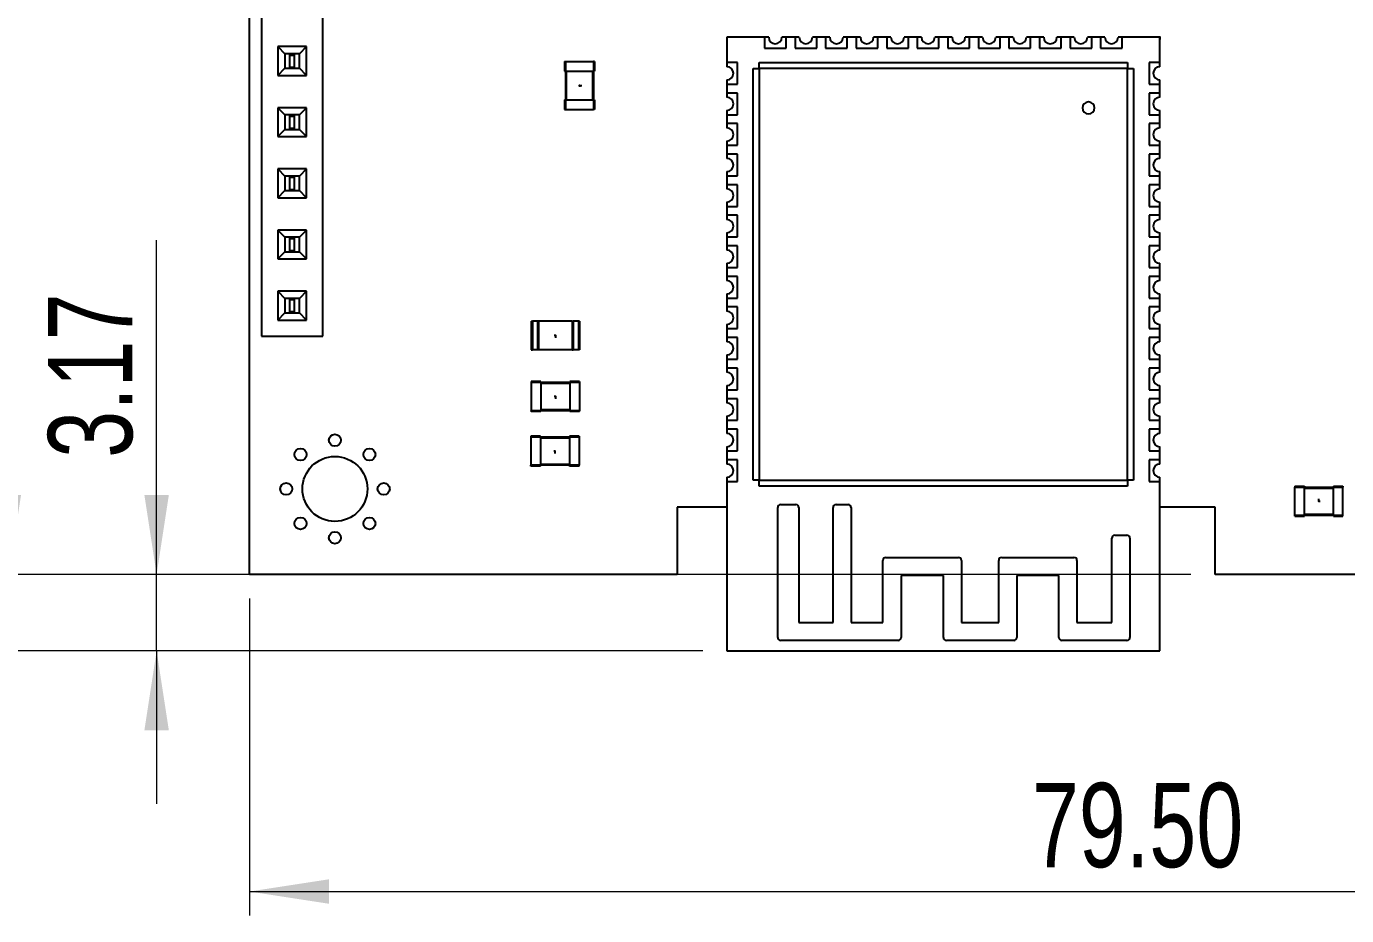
# Model space of a CAD drawing. Header units: millimetres. Extents: x 2 to 294, y 2 to 208.
# Drawn here: x 32.4 to 87.3, y 79.1 to 116 of the extents above; entities that cross this region are included whole.
import ezdxf

# ---------------------------------------------------------------- set-up
doc = ezdxf.new("R2010")
doc.units = ezdxf.units.MM
doc.header["$PDSIZE"] = -1
doc.styles.add('SLDTEXTSTYLE0', font='TXT', dxfattribs={"width": 0.75})
doc.dimstyles.new('SLDDIMSTYLE0', dxfattribs={"dimtxt": 3.5, "dimasz": 3.302, "dimexe": 0, "dimexo": 0.0625, "dimgap": 0.875, "dimtad": 1, "dimrnd": 1e-09, "dimzin": 4, "dimdsep": 46, "dimtxsty": 'SLDTEXTSTYLE0', "dimsah": 1, "dimcen": 0.09, "dimadec": 0, "dimazin": 1, "dimtfac": 1, "dimtofl": 0, "dimtmove": 0, "dimatfit": 3, "dimfxl": 0, "dimfrac": 2, "dimtolj": 1, "dimtzin": 12, "dimarcsym": 0})
doc.dimstyles.new('SLDDIMSTYLE1', dxfattribs={"dimtxt": 3.5, "dimasz": 3.302, "dimexe": 0, "dimexo": 0.0625, "dimgap": 0.875, "dimtad": 1, "dimrnd": 1e-09, "dimzin": 12, "dimdsep": 46, "dimtxsty": 'SLDTEXTSTYLE0', "dimsah": 1, "dimcen": 0.09, "dimadec": 0, "dimazin": 3, "dimtfac": 1, "dimtmove": 0, "dimatfit": 0, "dimfxl": 0, "dimfrac": 2, "dimtolj": 1, "dimtzin": 12, "dimarcsym": 0})
doc.dimstyles.new('SLDDIMSTYLE3', dxfattribs={"dimtxt": 3.5, "dimasz": 3.302, "dimexe": 0, "dimexo": 0.0625, "dimgap": 0.875, "dimtad": 1, "dimrnd": 1e-09, "dimzin": 12, "dimdsep": 46, "dimtxsty": 'SLDTEXTSTYLE0', "dimsah": 1, "dimcen": 0.09, "dimadec": 0, "dimazin": 3, "dimtfac": 1, "dimtofl": 0, "dimtmove": 0, "dimatfit": 3, "dimfxl": 0, "dimfrac": 2, "dimtolj": 1, "dimtzin": 12, "dimarcsym": 0})

# ---------------------------------------------------------------- blocks, each defined once
blk = doc.blocks.new('_D')
at = {"color": 7, "linetype": 'Continuous', "lineweight": 0}
for p, q in [((40.665, 172.728), (30.665, 172.728)), ((31.665, 172.728), (31.665, 93.226)), ((80.797, 93.226), (30.665, 93.226))]:
    blk.add_line(p, q, dxfattribs=at)
at = {"color": 7, "linetype": 'Continuous', "lineweight": 18}
for points in [[(31.665, 172.728), (31.157, 169.426), (32.173, 169.426)], [(31.665, 93.226), (32.173, 96.528), (31.157, 96.528)]]:
    blk.add_solid(points, dxfattribs=at)
at = {"color": 7, "linetype": 'Continuous', "lineweight": 18, "insert": (27.153, 127.533), "char_height": 3.5, "attachment_point": 1, "rotation": 90, "style": 'SLDTEXTSTYLE0'}
blk.add_mtext('79.50', dxfattribs=at)
blk = doc.blocks.new('_D_1')
at = {"color": 7, "linetype": 'Continuous', "lineweight": 0}
for p, q in [((41.665, 92.226), (41.665, 79.054)), ((121.167, 92.226), (121.167, 79.054)), ((41.665, 80.054), (121.167, 80.054))]:
    blk.add_line(p, q, dxfattribs=at)
at = {"color": 7, "linetype": 'Continuous', "lineweight": 18}
for points in [[(41.665, 80.054), (44.967, 79.546), (44.967, 80.562)], [(121.167, 80.054), (117.865, 80.562), (117.865, 79.546)]]:
    blk.add_solid(points, dxfattribs=at)
at = {"color": 7, "linetype": 'Continuous', "lineweight": 18, "insert": (74.185, 84.566), "char_height": 3.5, "attachment_point": 1, "style": 'SLDTEXTSTYLE0'}
blk.add_mtext('79.50', dxfattribs=at)
blk = doc.blocks.new('_D_2')
at = {"color": 7, "linetype": 'Continuous', "lineweight": 0}
for p, q in [((37.809, 93.226), (37.809, 107.127)), ((40.665, 93.226), (36.809, 93.226)), ((37.809, 90.054), (37.809, 93.226)), ((60.507, 90.054), (36.809, 90.054)), ((37.809, 90.054), (37.809, 83.704))]:
    blk.add_line(p, q, dxfattribs=at)
at = {"color": 7, "linetype": 'Continuous', "lineweight": 18}
for points in [[(37.809, 93.226), (38.317, 96.528), (37.301, 96.528)], [(37.809, 90.054), (37.301, 86.752), (38.317, 86.752)]]:
    blk.add_solid(points, dxfattribs=at)
at = {"color": 7, "linetype": 'Continuous', "lineweight": 18, "insert": (33.297, 98.076), "char_height": 3.5, "attachment_point": 1, "rotation": 90, "style": 'SLDTEXTSTYLE0'}
blk.add_mtext('3.17', dxfattribs=at)
blk = doc.blocks.new('_D_4')
at = {"color": 7, "linetype": 'Continuous', "lineweight": 0}
for p, q in [((40.665, 172.728), (24.665, 172.728)), ((25.665, 90.054), (25.665, 172.728)), ((60.507, 90.054), (24.665, 90.054))]:
    blk.add_line(p, q, dxfattribs=at)
at = {"color": 7, "linetype": 'Continuous', "lineweight": 18}
for points in [[(25.665, 172.728), (25.157, 169.426), (26.173, 169.426)], [(25.665, 90.054), (26.173, 93.356), (25.157, 93.356)]]:
    blk.add_solid(points, dxfattribs=at)
at = {"color": 7, "linetype": 'Continuous', "lineweight": 18, "insert": (21.153, 127.533), "char_height": 3.5, "attachment_point": 1, "rotation": 90, "style": 'SLDTEXTSTYLE0'}
blk.add_mtext('82.67', dxfattribs=at)

msp = doc.modelspace()

# ---------------------------------------------------------------- linework, layer by layer
at = {"color": 7, "linetype": 'Continuous', "lineweight": 25}
for p, q in [((41.665, 93.226), (41.665, 172.728)), ((42.173, 118.372), (42.173, 103.132)), ((44.713, 103.132), (44.713, 118.372)), ((61.507, 115.554), (61.507, 114.504)), ((63.072, 115.554), (61.507, 115.554)), ((63.072, 115.554), (63.072, 115.104)), ((63.247, 115.554), (63.072, 115.554)), ((63.972, 115.554), (63.797, 115.554)), ((63.972, 115.104), (63.972, 115.554)), ((64.342, 115.554), (63.972, 115.554)), ((64.342, 115.554), (64.342, 115.104)), ((64.517, 115.554), (64.342, 115.554)), ((65.242, 115.554), (65.067, 115.554)), ((65.242, 115.104), (65.242, 115.554)), ((65.612, 115.554), (65.242, 115.554)), ((65.612, 115.554), (65.612, 115.104)), ((65.787, 115.554), (65.612, 115.554)), ((66.512, 115.554), (66.337, 115.554)), ((66.512, 115.104), (66.512, 115.554)), ((66.882, 115.554), (66.512, 115.554)), ((66.882, 115.554), (66.882, 115.104)), ((67.057, 115.554), (66.882, 115.554)), ((67.782, 115.554), (67.607, 115.554)), ((67.782, 115.104), (67.782, 115.554)), ((68.152, 115.554), (67.782, 115.554)), ((68.152, 115.554), (68.152, 115.104)), ((68.327, 115.554), (68.152, 115.554)), ((69.052, 115.554), (68.877, 115.554)), ((69.052, 115.104), (69.052, 115.554)), ((69.422, 115.554), (69.052, 115.554)), ((69.422, 115.554), (69.422, 115.104)), ((69.597, 115.554), (69.422, 115.554)), ((70.322, 115.554), (70.147, 115.554)), ((70.322, 115.104), (70.322, 115.554)), ((70.692, 115.554), (70.322, 115.554)), ((70.692, 115.554), (70.692, 115.104)), ((70.867, 115.554), (70.692, 115.554)), ((71.592, 115.554), (71.417, 115.554)), ((71.592, 115.104), (71.592, 115.554)), ((71.962, 115.554), (71.592, 115.554)), ((72.137, 115.554), (71.962, 115.554)), ((71.962, 115.554), (71.962, 115.104)), ((72.862, 115.554), (72.687, 115.554)), ((72.862, 115.104), (72.862, 115.554)), ((73.232, 115.554), (72.862, 115.554)), ((73.407, 115.554), (73.232, 115.554)), ((73.232, 115.554), (73.232, 115.104)), ((74.132, 115.554), (73.957, 115.554)), ((74.132, 115.104), (74.132, 115.554)), ((74.502, 115.554), (74.132, 115.554)), ((74.677, 115.554), (74.502, 115.554)), ((74.502, 115.554), (74.502, 115.104)), ((75.402, 115.554), (75.227, 115.554)), ((75.402, 115.104), (75.402, 115.554)), ((75.772, 115.554), (75.402, 115.554)), ((75.947, 115.554), (75.772, 115.554)), ((75.772, 115.554), (75.772, 115.104)), ((76.672, 115.554), (76.497, 115.554)), ((76.672, 115.104), (76.672, 115.554)), ((77.042, 115.554), (76.672, 115.554)), ((77.042, 115.554), (77.042, 115.104)), ((77.217, 115.554), (77.042, 115.554)), ((77.942, 115.554), (77.767, 115.554)), ((77.942, 115.104), (77.942, 115.554)), ((79.507, 115.554), (77.942, 115.554)), ((79.507, 114.504), (79.507, 115.554)), ((44.043, 115.162), (42.843, 115.162)), ((42.843, 115.162), (42.843, 113.962)), ((42.843, 115.162), (43.142, 114.863)), ((43.142, 114.863), (43.142, 114.261)), ((43.744, 114.863), (43.142, 114.863)), ((43.743, 114.862), (43.143, 114.862)), ((43.143, 114.862), (43.143, 114.262)), ((43.343, 114.812), (43.343, 114.862)), ((43.343, 114.812), (43.543, 114.812)), ((43.343, 114.312), (43.343, 114.812)), ((43.543, 114.812), (43.543, 114.862)), ((43.543, 114.312), (43.543, 114.812)), ((43.743, 114.262), (43.743, 114.862)), ((44.043, 115.162), (43.744, 114.863)), ((43.744, 114.261), (43.744, 114.863)), ((44.043, 113.962), (44.043, 115.162)), ((63.072, 115.104), (63.972, 115.104)), ((64.342, 115.104), (65.242, 115.104)), ((65.612, 115.104), (66.512, 115.104)), ((66.882, 115.104), (67.782, 115.104)), ((68.152, 115.104), (69.052, 115.104)), ((69.422, 115.104), (70.322, 115.104)), ((70.692, 115.104), (71.592, 115.104)), ((71.962, 115.104), (72.862, 115.104)), ((73.232, 115.104), (74.132, 115.104)), ((74.502, 115.104), (75.402, 115.104)), ((75.772, 115.104), (76.672, 115.104)), ((77.042, 115.104), (77.942, 115.104)), ((42.843, 113.962), (43.142, 114.261)), ((43.142, 114.261), (43.744, 114.261)), ((43.143, 114.262), (43.743, 114.262)), ((43.343, 114.262), (43.343, 114.312)), ((43.343, 114.312), (43.543, 114.312)), ((43.543, 114.262), (43.543, 114.312)), ((44.043, 113.962), (43.744, 114.261)), ((54.756, 114.546), (54.756, 114.146)), ((54.756, 114.546), (54.796, 114.546)), ((54.756, 114.146), (54.796, 114.146)), ((54.796, 114.546), (54.796, 114.146)), ((54.796, 114.546), (55.966, 114.546)), ((54.796, 114.146), (55.966, 114.146)), ((54.796, 114.146), (54.796, 112.946)), ((54.836, 114.146), (54.836, 112.946)), ((55.926, 114.146), (55.926, 112.946)), ((55.966, 114.546), (55.966, 114.146)), ((56.006, 114.546), (55.966, 114.546)), ((56.006, 114.146), (55.966, 114.146)), ((55.966, 114.146), (55.966, 112.946)), ((56.006, 114.546), (56.006, 114.146)), ((61.507, 114.504), (61.507, 114.329)), ((61.957, 114.504), (61.507, 114.504)), ((61.957, 113.604), (61.957, 114.504)), ((62.607, 97.154), (62.607, 114.254)), ((62.607, 114.254), (62.857, 114.254)), ((62.857, 114.254), (62.857, 114.504)), ((62.857, 114.504), (78.157, 114.504)), ((62.857, 114.254), (62.857, 97.154)), ((78.157, 114.254), (62.857, 114.254)), ((78.157, 114.504), (78.157, 114.254)), ((78.157, 97.154), (78.157, 114.254)), ((78.157, 114.254), (78.407, 114.254)), ((78.407, 114.254), (78.407, 97.154)), ((79.057, 114.504), (79.057, 113.604)), ((79.507, 114.504), (79.057, 114.504)), ((79.507, 114.329), (79.507, 114.504)), ((42.843, 113.962), (44.043, 113.962)), ((61.507, 113.779), (61.507, 113.604)), ((61.507, 113.604), (61.957, 113.604)), ((61.507, 113.604), (61.507, 113.234)), ((79.057, 113.604), (79.507, 113.604)), ((79.507, 113.604), (79.507, 113.779)), ((79.507, 113.234), (79.507, 113.604)), ((61.957, 113.234), (61.507, 113.234)), ((61.507, 113.234), (61.507, 113.059)), ((61.957, 112.334), (61.957, 113.234)), ((79.057, 113.234), (79.057, 112.334)), ((79.507, 113.234), (79.057, 113.234)), ((79.507, 113.059), (79.507, 113.234)), ((42.843, 112.622), (42.843, 111.422)), ((44.043, 112.622), (42.843, 112.622)), ((42.843, 112.622), (43.142, 112.323)), ((44.043, 112.622), (43.744, 112.323)), ((44.043, 111.422), (44.043, 112.622)), ((54.756, 112.946), (54.756, 112.546)), ((54.756, 112.946), (54.796, 112.946)), ((54.756, 112.546), (54.796, 112.546)), ((54.796, 112.946), (54.796, 112.546)), ((54.796, 112.946), (55.966, 112.946)), ((54.796, 112.546), (55.966, 112.546)), ((55.966, 112.946), (55.966, 112.546)), ((56.006, 112.946), (55.966, 112.946)), ((56.006, 112.546), (55.966, 112.546)), ((56.006, 112.946), (56.006, 112.546)), ((61.507, 112.509), (61.507, 112.334)), ((79.507, 112.334), (79.507, 112.509)), ((43.744, 112.323), (43.142, 112.323)), ((43.142, 112.323), (43.142, 111.721)), ((43.143, 112.322), (43.143, 111.722)), ((43.743, 112.322), (43.143, 112.322)), ((43.343, 112.272), (43.343, 112.322)), ((43.343, 112.272), (43.543, 112.272)), ((43.343, 111.772), (43.343, 112.272)), ((43.543, 112.272), (43.543, 112.322)), ((43.543, 111.772), (43.543, 112.272)), ((43.743, 111.722), (43.743, 112.322)), ((43.744, 111.721), (43.744, 112.323)), ((61.507, 112.334), (61.957, 112.334)), ((61.507, 112.334), (61.507, 111.964)), ((61.507, 111.964), (61.507, 111.789)), ((61.957, 111.964), (61.507, 111.964)), ((61.957, 111.064), (61.957, 111.964)), ((79.057, 112.334), (79.507, 112.334)), ((79.057, 111.964), (79.057, 111.064)), ((79.507, 111.964), (79.057, 111.964)), ((79.507, 111.964), (79.507, 112.334)), ((79.507, 111.789), (79.507, 111.964)), ((42.843, 111.422), (43.142, 111.721)), ((42.843, 111.422), (44.043, 111.422)), ((43.142, 111.721), (43.744, 111.721)), ((43.143, 111.722), (43.743, 111.722)), ((43.343, 111.722), (43.343, 111.772)), ((43.343, 111.772), (43.543, 111.772)), ((43.543, 111.722), (43.543, 111.772)), ((44.043, 111.422), (43.744, 111.721)), ((61.507, 111.239), (61.507, 111.064)), ((61.507, 111.064), (61.957, 111.064)), ((61.507, 111.064), (61.507, 110.694)), ((79.057, 111.064), (79.507, 111.064)), ((79.507, 111.064), (79.507, 111.239)), ((79.507, 110.694), (79.507, 111.064)), ((61.957, 110.694), (61.507, 110.694)), ((61.507, 110.694), (61.507, 110.519)), ((61.957, 109.794), (61.957, 110.694)), ((79.057, 110.694), (79.057, 109.794)), ((79.507, 110.694), (79.057, 110.694)), ((79.507, 110.519), (79.507, 110.694)), ((44.043, 110.082), (42.843, 110.082)), ((42.843, 110.082), (42.843, 108.882)), ((42.843, 110.082), (43.142, 109.783)), ((43.142, 109.783), (43.142, 109.181)), ((43.744, 109.783), (43.142, 109.783)), ((43.743, 109.782), (43.143, 109.782)), ((43.143, 109.782), (43.143, 109.182)), ((43.343, 109.732), (43.343, 109.782)), ((43.543, 109.732), (43.543, 109.782)), ((43.743, 109.182), (43.743, 109.782)), ((44.043, 110.082), (43.744, 109.783)), ((43.744, 109.181), (43.744, 109.783)), ((44.043, 108.882), (44.043, 110.082)), ((61.507, 109.969), (61.507, 109.794)), ((61.507, 109.794), (61.957, 109.794)), ((61.507, 109.794), (61.507, 109.424)), ((79.057, 109.794), (79.507, 109.794)), ((79.507, 109.794), (79.507, 109.969)), ((79.507, 109.424), (79.507, 109.794)), ((43.343, 109.732), (43.543, 109.732)), ((43.343, 109.232), (43.343, 109.732)), ((43.343, 109.182), (43.343, 109.232)), ((43.343, 109.232), (43.543, 109.232)), ((43.543, 109.232), (43.543, 109.732)), ((43.543, 109.182), (43.543, 109.232)), ((61.957, 109.424), (61.507, 109.424)), ((61.507, 109.424), (61.507, 109.249)), ((61.957, 108.524), (61.957, 109.424)), ((79.057, 109.424), (79.057, 108.524)), ((79.507, 109.424), (79.057, 109.424)), ((79.507, 109.249), (79.507, 109.424)), ((42.843, 108.882), (43.142, 109.181)), ((42.843, 108.882), (44.043, 108.882)), ((43.142, 109.181), (43.744, 109.181)), ((43.143, 109.182), (43.743, 109.182)), ((44.043, 108.882), (43.744, 109.181)), ((61.507, 108.699), (61.507, 108.524)), ((79.507, 108.524), (79.507, 108.699)), ((61.507, 108.524), (61.957, 108.524)), ((61.507, 108.524), (61.507, 108.154)), ((61.507, 108.154), (61.507, 107.979)), ((61.957, 108.154), (61.507, 108.154)), ((61.957, 107.254), (61.957, 108.154)), ((79.057, 108.524), (79.507, 108.524)), ((79.057, 108.154), (79.057, 107.254)), ((79.507, 108.154), (79.057, 108.154)), ((79.507, 108.154), (79.507, 108.524)), ((79.507, 107.979), (79.507, 108.154)), ((42.843, 107.542), (42.843, 106.342)), ((44.043, 107.542), (42.843, 107.542)), ((42.843, 107.542), (43.142, 107.243)), ((44.043, 107.542), (43.744, 107.243)), ((44.043, 106.342), (44.043, 107.542)), ((43.142, 107.243), (43.142, 106.641)), ((43.744, 107.243), (43.142, 107.243)), ((43.743, 107.242), (43.143, 107.242)), ((43.143, 107.242), (43.143, 106.642)), ((43.343, 107.192), (43.343, 107.242)), ((43.343, 107.192), (43.543, 107.192)), ((43.343, 106.692), (43.343, 107.192)), ((43.543, 107.192), (43.543, 107.242)), ((43.543, 106.692), (43.543, 107.192)), ((43.743, 106.642), (43.743, 107.242)), ((43.744, 106.641), (43.744, 107.243)), ((61.507, 107.429), (61.507, 107.254)), ((61.507, 107.254), (61.957, 107.254)), ((61.507, 107.254), (61.507, 106.884)), ((79.057, 107.254), (79.507, 107.254)), ((79.507, 107.254), (79.507, 107.429)), ((79.507, 106.884), (79.507, 107.254)), ((42.843, 106.342), (43.142, 106.641)), ((43.142, 106.641), (43.744, 106.641)), ((43.143, 106.642), (43.743, 106.642)), ((43.343, 106.642), (43.343, 106.692)), ((43.343, 106.692), (43.543, 106.692)), ((43.543, 106.642), (43.543, 106.692)), ((44.043, 106.342), (43.744, 106.641)), ((61.507, 106.884), (61.507, 106.709)), ((61.957, 106.884), (61.507, 106.884)), ((61.957, 105.984), (61.957, 106.884)), ((79.057, 106.884), (79.057, 105.984)), ((79.507, 106.884), (79.057, 106.884)), ((79.507, 106.709), (79.507, 106.884)), ((42.843, 106.342), (44.043, 106.342)), ((61.507, 106.159), (61.507, 105.984)), ((61.507, 105.984), (61.957, 105.984)), ((61.507, 105.984), (61.507, 105.614)), ((79.057, 105.984), (79.507, 105.984)), ((79.507, 105.984), (79.507, 106.159)), ((79.507, 105.614), (79.507, 105.984)), ((61.957, 105.614), (61.507, 105.614)), ((61.507, 105.614), (61.507, 105.439)), ((61.957, 104.714), (61.957, 105.614)), ((79.057, 105.614), (79.057, 104.714)), ((79.507, 105.614), (79.057, 105.614)), ((79.507, 105.439), (79.507, 105.614)), ((42.843, 105.002), (42.843, 103.802)), ((44.043, 105.002), (42.843, 105.002)), ((42.843, 105.002), (43.142, 104.703)), ((44.043, 105.002), (43.744, 104.703)), ((44.043, 103.802), (44.043, 105.002)), ((61.507, 104.889), (61.507, 104.714)), ((79.507, 104.714), (79.507, 104.889)), ((43.744, 104.703), (43.142, 104.703)), ((43.142, 104.703), (43.142, 104.101)), ((43.743, 104.702), (43.143, 104.702)), ((43.143, 104.702), (43.143, 104.102)), ((43.343, 104.652), (43.343, 104.702)), ((43.343, 104.652), (43.543, 104.652)), ((43.343, 104.152), (43.343, 104.652)), ((43.543, 104.652), (43.543, 104.702)), ((43.543, 104.152), (43.543, 104.652)), ((43.743, 104.102), (43.743, 104.702)), ((43.744, 104.101), (43.744, 104.703)), ((61.507, 104.714), (61.957, 104.714)), ((61.507, 104.714), (61.507, 104.344)), ((61.507, 104.344), (61.507, 104.169)), ((61.957, 104.344), (61.507, 104.344)), ((61.957, 103.444), (61.957, 104.344)), ((79.057, 104.714), (79.507, 104.714)), ((79.507, 104.344), (79.057, 104.344)), ((79.057, 104.344), (79.057, 103.444)), ((79.507, 104.344), (79.507, 104.714)), ((79.507, 104.169), (79.507, 104.344)), ((42.843, 103.802), (43.142, 104.101)), ((42.843, 103.802), (44.043, 103.802)), ((43.142, 104.101), (43.744, 104.101)), ((43.143, 104.102), (43.743, 104.102)), ((43.343, 104.102), (43.343, 104.152)), ((43.343, 104.152), (43.543, 104.152)), ((43.543, 104.102), (43.543, 104.152)), ((44.043, 103.802), (43.744, 104.101)), ((53.381, 103.759), (53.381, 102.559)), ((53.381, 103.759), (53.426, 103.759)), ((53.426, 103.759), (53.426, 102.559)), ((53.636, 103.759), (53.426, 103.759)), ((53.636, 103.759), (53.636, 102.559)), ((53.681, 103.759), (53.636, 103.759)), ((55.081, 103.759), (53.681, 103.759)), ((53.681, 103.759), (53.681, 102.559)), ((55.081, 103.759), (55.081, 102.559)), ((55.081, 103.759), (55.126, 103.759)), ((55.126, 103.759), (55.126, 102.559)), ((55.336, 103.759), (55.126, 103.759)), ((55.336, 103.759), (55.336, 102.559)), ((55.381, 103.759), (55.336, 103.759)), ((55.381, 103.759), (55.381, 102.559)), ((61.507, 103.619), (61.507, 103.444)), ((61.507, 103.444), (61.957, 103.444)), ((61.507, 103.444), (61.507, 103.074)), ((79.057, 103.444), (79.507, 103.444)), ((79.507, 103.444), (79.507, 103.619)), ((79.507, 103.074), (79.507, 103.444)), ((42.173, 103.132), (44.713, 103.132)), ((61.957, 103.074), (61.507, 103.074)), ((61.507, 103.074), (61.507, 102.899)), ((61.957, 102.174), (61.957, 103.074)), ((79.057, 103.074), (79.057, 102.174)), ((79.507, 103.074), (79.057, 103.074)), ((79.507, 102.899), (79.507, 103.074)), ((53.381, 102.559), (53.426, 102.559)), ((53.636, 102.559), (53.426, 102.559)), ((53.681, 102.559), (53.636, 102.559)), ((55.081, 102.559), (53.681, 102.559)), ((55.081, 102.559), (55.126, 102.559)), ((55.336, 102.559), (55.126, 102.559)), ((55.381, 102.559), (55.336, 102.559)), ((61.507, 102.349), (61.507, 102.174)), ((61.507, 102.174), (61.957, 102.174)), ((61.507, 102.174), (61.507, 101.804)), ((79.057, 102.174), (79.507, 102.174)), ((79.507, 102.174), (79.507, 102.349)), ((79.507, 101.804), (79.507, 102.174)), ((61.507, 101.804), (61.507, 101.629)), ((61.957, 101.804), (61.507, 101.804)), ((61.957, 100.904), (61.957, 101.804)), ((79.057, 101.804), (79.057, 100.904)), ((79.507, 101.804), (79.057, 101.804)), ((79.507, 101.629), (79.507, 101.804)), ((53.781, 101.244), (53.381, 101.244)), ((53.381, 101.244), (53.381, 101.204)), ((53.781, 101.204), (53.381, 101.204)), ((53.381, 101.204), (53.381, 100.034)), ((53.781, 101.244), (53.781, 101.204)), ((53.781, 101.204), (53.781, 100.034)), ((54.981, 101.204), (53.781, 101.204)), ((54.981, 101.164), (53.781, 101.164)), ((54.981, 101.244), (54.981, 101.204)), ((55.381, 101.244), (54.981, 101.244)), ((55.381, 101.204), (54.981, 101.204)), ((54.981, 101.204), (54.981, 100.034)), ((55.381, 101.244), (55.381, 101.204)), ((55.381, 101.204), (55.381, 100.034)), ((61.507, 101.079), (61.507, 100.904)), ((79.507, 100.904), (79.507, 101.079)), ((61.507, 100.904), (61.957, 100.904)), ((61.507, 100.904), (61.507, 100.534)), ((61.957, 100.534), (61.507, 100.534)), ((61.507, 100.534), (61.507, 100.359)), ((61.957, 99.634), (61.957, 100.534)), ((79.057, 100.904), (79.507, 100.904)), ((79.057, 100.534), (79.057, 99.634)), ((79.507, 100.534), (79.057, 100.534)), ((79.507, 100.534), (79.507, 100.904)), ((79.507, 100.359), (79.507, 100.534)), ((53.781, 100.034), (53.381, 100.034)), ((53.381, 99.994), (53.381, 100.034)), ((53.781, 99.994), (53.381, 99.994)), ((54.981, 100.074), (53.781, 100.074)), ((53.781, 99.994), (53.781, 100.034)), ((54.981, 100.034), (53.781, 100.034)), ((55.381, 100.034), (54.981, 100.034)), ((54.981, 99.994), (54.981, 100.034)), ((55.381, 99.994), (54.981, 99.994)), ((55.381, 99.994), (55.381, 100.034)), ((61.507, 99.809), (61.507, 99.634)), ((61.507, 99.634), (61.957, 99.634)), ((61.507, 99.634), (61.507, 99.264)), ((79.057, 99.634), (79.507, 99.634)), ((79.507, 99.634), (79.507, 99.809)), ((79.507, 99.264), (79.507, 99.634)), ((53.765, 98.974), (53.365, 98.974)), ((53.365, 98.974), (53.365, 98.934)), ((53.365, 98.934), (53.365, 97.764)), ((53.765, 98.934), (53.365, 98.934)), ((53.765, 98.974), (53.765, 98.934)), ((53.765, 98.934), (53.765, 97.764)), ((54.965, 98.934), (53.765, 98.934)), ((54.965, 98.894), (53.765, 98.894)), ((54.965, 98.974), (54.965, 98.934)), ((55.365, 98.974), (54.965, 98.974)), ((54.965, 98.934), (54.965, 97.764)), ((55.365, 98.934), (54.965, 98.934)), ((55.365, 98.974), (55.365, 98.934)), ((55.365, 98.934), (55.365, 97.764)), ((61.957, 99.264), (61.507, 99.264)), ((61.507, 99.264), (61.507, 99.089)), ((61.957, 98.364), (61.957, 99.264)), ((79.057, 99.264), (79.057, 98.364)), ((79.507, 99.264), (79.057, 99.264)), ((79.507, 99.089), (79.507, 99.264)), ((61.507, 98.539), (61.507, 98.364)), ((61.507, 98.364), (61.957, 98.364)), ((61.507, 98.364), (61.507, 97.994)), ((79.057, 98.364), (79.507, 98.364)), ((79.507, 98.364), (79.507, 98.539)), ((79.507, 97.994), (79.507, 98.364)), ((53.765, 97.764), (53.365, 97.764)), ((53.365, 97.724), (53.365, 97.764)), ((53.765, 97.724), (53.365, 97.724)), ((54.965, 97.804), (53.765, 97.804)), ((53.765, 97.724), (53.765, 97.764)), ((54.965, 97.764), (53.765, 97.764)), ((55.365, 97.764), (54.965, 97.764)), ((54.965, 97.724), (54.965, 97.764)), ((55.365, 97.724), (54.965, 97.724)), ((55.365, 97.724), (55.365, 97.764)), ((61.957, 97.994), (61.507, 97.994)), ((61.507, 97.994), (61.507, 97.819)), ((61.957, 97.094), (61.957, 97.994)), ((79.057, 97.994), (79.057, 97.094)), ((79.507, 97.994), (79.057, 97.994)), ((79.507, 97.819), (79.507, 97.994)), ((61.507, 97.269), (61.507, 97.094)), ((62.857, 97.154), (62.607, 97.154)), ((62.857, 97.154), (78.157, 97.154)), ((62.857, 96.904), (62.857, 97.154)), ((78.407, 97.154), (78.157, 97.154)), ((78.157, 97.154), (78.157, 96.904)), ((79.507, 97.094), (79.507, 97.269)), ((61.507, 97.094), (61.957, 97.094)), ((61.507, 97.094), (61.507, 90.054)), ((78.157, 96.904), (62.857, 96.904)), ((79.057, 97.094), (79.507, 97.094)), ((79.507, 90.054), (79.507, 97.094)), ((85.115, 96.899), (85.515, 96.899)), ((85.115, 96.899), (85.115, 96.859)), ((85.115, 96.859), (85.515, 96.859)), ((85.115, 95.689), (85.115, 96.859)), ((85.515, 96.899), (85.515, 96.859)), ((85.515, 95.689), (85.515, 96.859)), ((85.515, 96.859), (86.715, 96.859)), ((85.515, 96.819), (86.715, 96.819)), ((86.715, 96.899), (87.115, 96.899)), ((86.715, 96.899), (86.715, 96.859)), ((86.715, 96.859), (87.115, 96.859)), ((86.715, 95.689), (86.715, 96.859)), ((87.115, 96.899), (87.115, 96.859)), ((87.115, 95.689), (87.115, 96.859)), ((61.507, 96.02), (59.445, 96.02)), ((59.445, 96.02), (59.445, 93.226)), ((63.748, 96.137), (64.375, 96.137)), ((66.048, 96.137), (66.548, 96.137)), ((81.797, 96.02), (79.507, 96.02)), ((81.797, 93.226), (81.797, 96.02)), ((63.621, 90.61), (63.621, 96.01)), ((64.502, 96.01), (64.502, 91.237)), ((65.921, 91.237), (65.921, 96.01)), ((66.675, 96.01), (66.675, 91.237)), ((85.115, 95.689), (85.515, 95.689)), ((85.115, 95.649), (85.115, 95.689)), ((85.115, 95.649), (85.515, 95.649)), ((85.515, 95.729), (86.715, 95.729)), ((85.515, 95.649), (85.515, 95.689)), ((85.515, 95.689), (86.715, 95.689)), ((86.715, 95.689), (87.115, 95.689)), ((86.715, 95.649), (86.715, 95.689)), ((86.715, 95.649), (87.115, 95.649)), ((87.115, 95.649), (87.115, 95.689)), ((77.506, 91.237), (77.506, 94.735)), ((77.633, 94.862), (78.133, 94.862)), ((78.26, 94.735), (78.26, 90.61)), ((68.122, 93.937), (71.133, 93.937)), ((72.933, 93.937), (75.933, 93.937)), ((67.995, 91.237), (67.995, 93.81)), ((71.26, 93.81), (71.26, 91.237)), ((72.806, 91.237), (72.806, 93.81)), ((76.06, 93.81), (76.06, 91.237)), ((59.445, 93.226), (41.665, 93.226)), ((70.506, 93.183), (68.749, 93.183)), ((68.749, 93.183), (68.749, 90.61)), ((70.506, 90.61), (70.506, 93.183)), ((73.56, 93.183), (73.56, 90.61)), ((75.306, 93.183), (73.56, 93.183)), ((75.306, 90.61), (75.306, 93.183)), ((121.167, 93.226), (81.797, 93.226)), ((64.502, 91.237), (65.921, 91.237)), ((66.675, 91.237), (67.995, 91.237)), ((71.26, 91.237), (72.806, 91.237)), ((76.06, 91.237), (77.506, 91.237)), ((61.507, 90.054), (79.507, 90.054)), ((68.622, 90.483), (63.748, 90.483)), ((73.433, 90.483), (70.633, 90.483)), ((78.133, 90.483), (75.433, 90.483))]:
    msp.add_line(p, q, dxfattribs=at)
at = {"color": 7, "linetype": 'Continuous'}
for p, q in [((79.507, 115.554), (79.458, 115.554)), ((79.507, 115.554), (79.458, 115.554)), ((79.507, 115.554), (79.507, 115.457)), ((79.507, 115.554), (79.507, 115.457)), ((55.381, 113.546), (55.381, 113.498)), ((55.381, 113.546), (55.477, 113.546)), ((55.381, 113.546), (55.381, 113.498)), ((55.381, 113.546), (55.477, 113.546)), ((54.381, 103.159), (54.332, 103.159)), ((54.381, 103.159), (54.332, 103.159)), ((54.381, 103.159), (54.381, 103.062)), ((54.381, 103.159), (54.381, 103.062)), ((54.381, 100.619), (54.332, 100.619)), ((54.381, 100.619), (54.332, 100.619)), ((54.381, 100.619), (54.381, 100.522)), ((54.381, 100.619), (54.381, 100.522)), ((54.365, 98.349), (54.316, 98.349)), ((54.365, 98.349), (54.316, 98.349)), ((54.365, 98.349), (54.365, 98.252)), ((54.365, 98.349), (54.365, 98.252)), ((86.115, 96.274), (86.115, 96.371)), ((86.115, 96.274), (86.115, 96.371)), ((86.115, 96.274), (86.163, 96.274)), ((86.115, 96.274), (86.163, 96.274))]:
    msp.add_line(p, q, dxfattribs=at)
at = {"color": 7, "linetype": 'Continuous', "lineweight": 25}
for centre, radius in [((45.221, 98.807), 0.25), ((43.789, 98.214), 0.25), ((46.652, 98.214), 0.25), ((45.221, 96.782), 1.35), ((43.196, 96.782), 0.25), ((47.246, 96.782), 0.25), ((43.789, 95.35), 0.25), ((46.652, 95.35), 0.25), ((45.221, 94.757), 0.25)]:
    msp.add_circle(centre, radius, dxfattribs=at)
for centre, radius, start, end in [((63.522, 115.554), 0.275, 180, 0), ((64.792, 115.554), 0.275, 180, 0), ((66.062, 115.554), 0.275, 180, 0), ((67.332, 115.554), 0.275, 180, 0), ((68.602, 115.554), 0.275, 180, 0), ((69.872, 115.554), 0.275, 180, 0), ((71.142, 115.554), 0.275, 180, 0), ((72.412, 115.554), 0.275, 180, 0), ((73.682, 115.554), 0.275, 180, 0), ((74.952, 115.554), 0.275, 180, 0), ((76.222, 115.554), 0.275, 180, 0), ((77.492, 115.554), 0.275, 180, 0), ((61.507, 114.054), 0.275, 270, 90), ((79.507, 114.054), 0.275, 90, 270), ((61.507, 112.784), 0.275, 270, 90), ((79.507, 112.784), 0.275, 90, 270), ((76.537, 112.614), 0.25, 0, 180), ((76.537, 112.614), 0.25, 180, 0), ((61.507, 111.514), 0.275, 270, 90), ((79.507, 111.514), 0.275, 90, 270), ((61.507, 110.244), 0.275, 270, 90), ((79.507, 110.244), 0.275, 90, 270), ((61.507, 108.974), 0.275, 270, 90), ((79.507, 108.974), 0.275, 90, 270), ((61.507, 107.704), 0.275, 270, 90), ((79.507, 107.704), 0.275, 90, 270), ((61.507, 106.434), 0.275, 270, 90), ((79.507, 106.434), 0.275, 90, 270), ((61.507, 105.164), 0.275, 270, 90), ((79.507, 105.164), 0.275, 90, 270), ((61.507, 103.894), 0.275, 270, 90), ((79.507, 103.894), 0.275, 90, 270), ((61.507, 102.624), 0.275, 270, 90), ((79.507, 102.624), 0.275, 90, 270), ((61.507, 101.354), 0.275, 270, 90), ((79.507, 101.354), 0.275, 90, 270), ((61.507, 100.084), 0.275, 270, 90), ((79.507, 100.084), 0.275, 90, 270), ((61.507, 98.814), 0.275, 270, 90), ((79.507, 98.814), 0.275, 90, 270), ((61.507, 97.544), 0.275, 270, 90), ((79.507, 97.544), 0.275, 90, 270), ((63.748, 96.01), 0.127, 90, 180), ((64.375, 96.01), 0.127, 0, 90), ((66.048, 96.01), 0.127, 90, 180), ((66.548, 96.01), 0.127, 0, 90), ((77.633, 94.735), 0.127, 90, 180), ((78.133, 94.735), 0.127, 0, 90), ((68.122, 93.81), 0.127, 90, 180), ((71.133, 93.81), 0.127, 0, 90), ((72.933, 93.81), 0.127, 90, 180), ((75.933, 93.81), 0.127, 0, 90), ((63.748, 90.61), 0.127, 180, 270), ((68.622, 90.61), 0.127, 270, 0), ((70.633, 90.61), 0.127, 180, 270), ((73.433, 90.61), 0.127, 270, 0), ((75.433, 90.61), 0.127, 180, 270), ((78.133, 90.61), 0.127, 270, 0)]:
    msp.add_arc(centre, radius, start, end, dxfattribs=at)
at = {"color": 7, "linetype": 'Continuous'}
for p in [(79.507, 115.554), (79.507, 115.554), (55.381, 113.546), (55.381, 113.546), (54.381, 103.159), (54.381, 103.159), (54.381, 100.619), (54.381, 100.619), (54.365, 98.349), (54.365, 98.349), (86.115, 96.274), (86.115, 96.274)]:
    msp.add_point(p, dxfattribs=at)

# ---------------------------------------------------------------- dimensions: what is measured, and where the dimension line sits
at = {"color": 7, "linetype": 'Continuous', "lineweight": 18}
for base, p1, p2, dimstyle, picture, middle in [((25.665, 172.728), (61.507, 90.054), (41.665, 172.728), 'SLDDIMSTYLE3', '_D_4', (25.665, 133.351)), ((31.665, 93.226), (41.665, 172.728), (81.797, 93.226), 'SLDDIMSTYLE0', '_D', (31.665, 133.351)), ((37.809, 93.226), (61.507, 90.054), (41.665, 93.226), 'SLDDIMSTYLE1', '_D_2', (37.809, 102.601))]:
    dim = msp.add_linear_dim(base=base, p1=p1, p2=p2, angle=90, dimstyle=dimstyle, dxfattribs=at)
    dim.commit()
    dim.dimension.update_dxf_attribs({"geometry": picture, "text_midpoint": middle, "dimtype": 160})
dim = msp.add_linear_dim(base=(121.167, 80.054), p1=(41.665, 93.226), p2=(121.167, 93.226), dimstyle='SLDDIMSTYLE0', dxfattribs=at)
dim.commit()
dim.dimension.update_dxf_attribs({"geometry": '_D_1', "text_midpoint": (80.004, 80.054), "dimtype": 160})

doc.saveas('drawing.dxf')
